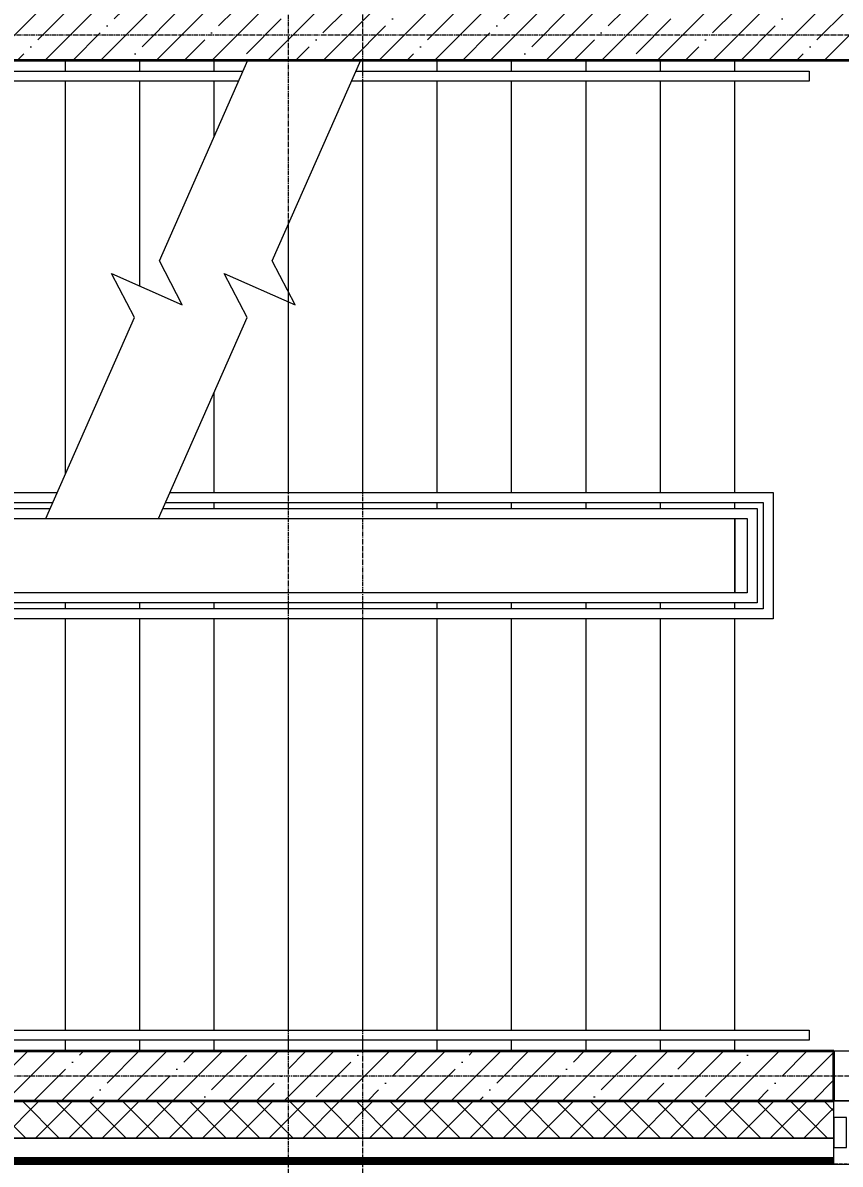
# Model space of a CAD drawing. Header units: millimetres. Extents: x -231292 to 573618, y -153144 to 564035.
# Drawn here: x 148057 to 151354, y 365846 to 370452 of the extents above; entities that cross this region are included whole.
import ezdxf
from ezdxf import colors
from ezdxf.entities.mleader import LeaderData, LeaderLine
from ezdxf.math import Vec2, Vec3

# ---------------------------------------------------------------- set-up
doc = ezdxf.new("R2010")
doc.units = ezdxf.units.MM
doc.linetypes.add('CENTER2', pattern=[28.575, 19.05, -3.175, 3.175, -3.175])
doc.linetypes.add('DASHED', pattern=[19.05, 12.7, -6.35])
doc.layers.get('0').update_dxf_attribs({"color": 250})
for name, color, linetype, lineweight in [('A-Wall_Материал_Газоблок_Контур', 250, 'Continuous', 0), ('АР_Окна', 250, 'Continuous', 5), ('АР_Проем', 250, 'Continuous', 0), ('АР_Стены ЖБ', 250, 'Continuous', 35), ('АР_Тонкая', 250, 'Continuous', 5), ('АР_Утеплитель', 250, 'Continuous', 0), ('АР_Ф_ЛК', 250, 'Continuous', 5), ('АР_Штриховка', 250, 'Continuous', 0), ('КМ_Фахверки', 250, 'Continuous', 80), ('Марка окна', 250, 'Continuous', 0), ('РД_Оси_100', 250, 'Continuous', 0)]:
    doc.layers.add(name, color=color, linetype=linetype, lineweight=lineweight)
doc.layers.add('АР_Делит', color=250, linetype='Continuous', lineweight=0, plot=False)
doc.styles.add('style1', font='ARIALN.TTF')

# ---------------------------------------------------------------- blocks, each defined once
blk = doc.blocks.new('ЛК_4000х8500_2эт')
at = {"color": 5}
for points in [[(6300, 3915), (2100, 3915), (2100, 3955), (6600, 3955), (6600, 3915), (6300, 3915)], [(3928.6, 45), (2100, 45), (2100, 85), (3946.2, 85)], [(4401.1, 85), (6600, 85), (6600, 45), (4383.4, 45)]]:
    blk.add_lwpolyline(points, dxfattribs=at)
at = {"layer": 'АР_Делит'}
blk.add_lwpolyline([(-200, 4000), (8300, 4000), (8300, 0), (-200, 0)], close=True, dxfattribs=at)
at = {"layer": 'АР_Ф_ЛК', "color": 5}
for p, q in [((2400, 4000), (2400, 3955)), ((2700, 4000), (2700, 3955)), ((3000, 4000), (3000, 3955)), ((3300, 4000), (3300, 3955)), ((3600, 4000), (3600, 3955)), ((3900, 4000), (3900, 3955)), ((4200, 4000), (4200, 3955)), ((4500, 4000), (4500, 3955)), ((4800, 4000), (4800, 3955)), ((5100, 4000), (5100, 3955)), ((2400, 3915), (2400, 2255)), ((2700, 3915), (2700, 2255)), ((3000, 3915), (3000, 2255)), ((3300, 3915), (3300, 2255)), ((3600, 3915), (3600, 2255)), ((3900, 3915), (3900, 2255)), ((4200, 3915), (4200, 2255)), ((4500, 3915), (4500, 2255)), ((4800, 3915), (4800, 2255)), ((5100, 3915), (5100, 2255)), ((2400, 2215), (2400, 2190)), ((2700, 2215), (2700, 2190)), ((3000, 2215), (3000, 2190)), ((3300, 2215), (3300, 2190)), ((3600, 2215), (3600, 2190)), ((3900, 2215), (3900, 2190)), ((4200, 2215), (4200, 2190)), ((4500, 2215), (4500, 2190)), ((4800, 2215), (4800, 2190)), ((5100, 2215), (5100, 2190)), ((2400, 2150), (2400, 1850)), ((2400, 1810), (2400, 1785)), ((2700, 1810), (2700, 1785)), ((3000, 1810), (3000, 1785)), ((3300, 1810), (3300, 1785)), ((3600, 1810), (3600, 1785)), ((3900, 1810), (3900, 1785)), ((4200, 1810), (4200, 1785)), ((4500, 1810), (4500, 1785)), ((2400, 1745), (2400, 85)), ((2700, 1745), (2700, 85)), ((3000, 1745), (3000, 85)), ((3300, 1745), (3300, 85)), ((3600, 1745), (3600, 85)), ((3900, 1745), (3900, 85)), ((4200, 1745), (4200, 660.7)), ((4500, 1745), (4500, 1341.4)), ((5100, 1670.8), (5100, 85)), ((4800, 912.3), (4800, 85)), ((4500, 309.5), (4500, 85)), ((2400, 45), (2400, 0)), ((2700, 45), (2700, 0)), ((3000, 45), (3000, 0)), ((3300, 45), (3300, 0)), ((3600, 45), (3600, 0)), ((3900, 45), (3900, 0)), ((4500, 45), (4500, 0)), ((4800, 45), (4800, 0)), ((5100, 45), (5100, 0))]:
    blk.add_line(p, q, dxfattribs=at)
at = {"layer": 'АР_Ф_ЛК'}
for points in [[(6300, 3085, 0, 150, 0), (5833.8, 3085, 0, 0, 0), (2400, 3085, 0, 0, 0)], [(2400, 915, 0, 150, 0), (2866.2, 915, 0, 0, 0), (4200, 915, 0, 0, 0)], [(4921.5, 915, 0, 150, 0), (5387.8, 915, 0, 0, 0), (6300, 915, 0, 0, 0)]]:
    blk.add_lwpolyline(points, format="xyseb", dxfattribs=at)
at = {"layer": 'АР_Ф_ЛК', "color": 5}
for points in [[(4677.9, 1745), (2245, 1745), (2245, 2255), (6455, 2255), (6455, 1745), (5132.7, 1745)], [(4695.5, 1785), (2285, 1785), (2285, 2215), (6415, 2215), (6415, 1785), (5150.3, 1785)], [(4706.5, 1810), (2310, 1810), (2310, 2190), (6390, 2190), (6390, 1810), (5161.3, 1810)]]:
    blk.add_lwpolyline(points, dxfattribs=at)
for points in [[(2350, 2150), (6350, 2150), (6350, 1850), (2350, 1850)], [(2400, 2150), (6300, 2150), (6300, 1850), (2400, 1850)]]:
    blk.add_lwpolyline(points, close=True, dxfattribs=at)
at = {"layer": 'АР_Ф_ЛК', "lineweight": 0}
for points in [[(4724.2, 1850), (4366.9, 1039.4), (4459.5, 862), (4173.5, 988), (4266.1, 810.6), (3908.8, 0)], [(5179, 1850), (4821.7, 1039.4), (4914.3, 862), (4628.3, 988), (4720.9, 810.6), (4363.6, 0)]]:
    blk.add_lwpolyline(points, dxfattribs=at)
blk = doc.blocks.new('_DotSmall')
at = {"color": 0, "linetype": 'ByBlock', "const_width": 0.5}
blk.add_lwpolyline([(-0.0625, 0, 1), (0.0625, 0, 1)], format="xyb", close=True, dxfattribs=at)
blk = doc.blocks.new('СОШ_2200_АР_ОСИ_М100_28.05.24')
at = {"layer": 'АР_Делит', "color": 5, "linetype": 'DASHED'}
blk.add_lwpolyline([(114955, 135155), (114955, -355), (93595.036, -355), (93595.036, 13855), (94145, 13855), (94145, 68320), (66055, 68320), (66055, 13857.73), (83455, 13857.73), (83455, -355), (45245, -355), (45245, 13145), (44695, 13145), (44695, 26755), (45245, 26755), (45245, 68320), (20455, 68320), (20455, 26755), (27955, 26755), (27955, 13145), (-355, 13145), (-355, 100855), (37145, 100855), (37145, 129155)], dxfattribs=at)
at = {"layer": 'РД_Оси_100', "linetype": 'CENTER2'}
for p, q in [((119910, 4200), (94200, 4200)), ((119910, 0), (94200, 0))]:
    blk.add_line(p, q, dxfattribs=at)
for points in [[(98700, -6194.98), (98700, 139538.679), (98550, 139938.679)], [(99000, -6195.83), (99000, 139538.679), (99150, 139938.679)]]:
    blk.add_lwpolyline(points, dxfattribs=at)

msp = doc.modelspace()

# ---------------------------------------------------------------- hatches: boundary and pattern name
at = {"layer": 'АР_Штриховка', "linetype": 'Continuous', "lineweight": 5}
h = msp.add_hatch(dxfattribs=at)
h.set_pattern_fill('ANSI35', color=256, scale=25, style=0)
h.set_pattern_definition([(45, (50428.77, 366201.75), (-112.2532, 112.2532), []), (45, (50541.02, 366201.75), (-112.2532, 112.2532), [198.4375, -39.6875, 0, -39.6875])])
h.paths.add_polyline_path([(145028.768, 370501.753), (144978.768, 370368.419), (145028.768, 370301.753), (146728.768, 370301.753), (146795.434, 370451.753), (146728.768, 370501.753)], flags=0)
h.paths.add_polyline_path([(146928.768, 370501.753), (146795.434, 370451.753), (146728.768, 370301.753), (153528.768, 370301.753), (153728.768, 370501.753)], flags=0)

# ---------------------------------------------------------------- linework, layer by layer
at = {"layer": 'АР_Стены ЖБ', "linetype": 'Continuous', "lineweight": 35}
msp.add_line((145028.768, 370301.753), (153528.768, 370301.753), dxfattribs=at)
at = {"layer": 'КМ_Фахверки', "lineweight": 5}
msp.add_lwpolyline([(96278.918, 457251.752), (165128.768, 457251.753), (165128.768, 366101.753), (95928.768, 366101.753), (95928.768, 434726.753), (96278.918, 434726.753), (96278.918, 457251.752)], dxfattribs=at)

# ---------------------------------------------------------------- block references
at = {"layer": 'АР_Ф_ЛК', "rotation": 180}
msp.add_blockref('ЛК_4000х8500_2эт', (153328.768, 370301.753), dxfattribs=at)

# ---------------------------------------------------------------- next in the draw order: leaders
at = {"layer": 'Марка окна', "lineweight": 0, "ltscale": 20}
ml = msp.add_multileader_mtext('Standard', dxfattribs=at)
ml.set_content('+16.200\\P+13.500', color=256, style='style1')
ml.set_leader_properties(color=256, linetype='ByLayer', lineweight=-1)
ml.set_arrow_properties(name='DOTSMALL')
ml.build(insert=Vec2(0, 0))
ml.multileader.update_dxf_attribs({"text_left_attachment_type": 6, "text_right_attachment_type": 6, "dogleg_length": 200, "arrow_head_size": 250})
ctx = ml.context
ctx.base_point, ctx.char_height, ctx.arrow_head_size, ctx.landing_gap_size, ctx.plane_origin = Vec3(151058.978, 364320.848), 250, 250, 0, Vec3(150812.79, 363636.321)
ctx.left_attachment, ctx.right_attachment = 6, 6
notes = []
notes.append((ctx, [(0, (1, 1, 0), (152492.89, 364320.848), (-1, 0), 420.441, [(0, [(152493.082, 366237.731)], 0, [])])]))
ctx.mtext.insert, ctx.mtext.line_spacing_factor, ctx.mtext.flow_direction = Vec3(151058.978, 364620.848), 0.96, 5
ctx.mtext.has_bg_fill, ctx.mtext.bg_color, ctx.mtext.bg_scale_factor, ctx.mtext.bg_transparency, ctx.mtext.use_window_bg_color = 1, -1027028792, 1.5, 0, 1
for ctx, leaders in notes:
    for number, flags, end, landing, length, lines in leaders:
        leader = LeaderData()
        leader.index, (leader.has_last_leader_line, leader.has_dogleg_vector, leader.attachment_direction) = number, flags
        leader.last_leader_point, leader.dogleg_vector, leader.dogleg_length = Vec3(end), Vec3(landing), length
        for number, points, colour, breaks in lines:
            line = LeaderLine()
            line.index, line.vertices, line.color, line.breaks = number, Vec3.list(points), colors.encode_raw_color(colour), breaks
            leader.lines.append(line)
        ctx.leaders.append(leader)

# ---------------------------------------------------------------- next in the draw order: hatches: boundary and pattern name
at = {"layer": 'АР_Штриховка', "linetype": 'Continuous', "lineweight": 5}
h = msp.add_hatch(dxfattribs=at)
h.set_pattern_fill('ANSI35', color=256, scale=25, style=0)
h.set_pattern_definition([(45, (50428.77, 366201.75), (-112.2532, 112.2532), []), (45, (50541.02, 366201.75), (-112.2532, 112.2532), [198.4375, -39.6875, 0, -39.6875])])
h.paths.add_polyline_path([(153728.768, 366101.753), (153528.768, 366301.753), (152828.768, 366301.753), (152828.768, 366101.753)], flags=0)
h.paths.add_polyline_path([(151328.768, 366101.753), (151328.768, 366301.753), (145028.768, 366301.753), (144828.768, 366101.753)], flags=0)
at = {"layer": 'АР_Штриховка', "linetype": 'Continuous', "lineweight": 0}
h = msp.add_hatch(dxfattribs=at)
h.set_pattern_fill('ANSI37', color=256, scale=30, style=0)
h.set_pattern_definition([(45, (50428.77, 366201.75), (-67.35192, 67.35192), []), (135, (50428.77, 366201.75), (-67.35192, -67.35192), [])])
h.paths.add_polyline_path([(153728.768, 365951.753), (153728.768, 366101.753), (152828.768, 366101.753), (152828.768, 365951.753)], flags=0)
h.paths.add_polyline_path([(151328.768, 365951.753), (151328.768, 366101.753), (144278.768, 366101.753), (144278.768, 365951.753)], flags=0)
h = msp.add_hatch(dxfattribs=at)
h.set_pattern_fill('_U', color=256, style=0, pattern_type=0)
h.set_pattern_definition([(360, (50428.7677, 366201.7525), (3e-17, 1), [])])
h.paths.add_polyline_path([(153728.768, 365846.753), (153728.768, 365871.753), (152828.768, 365871.753), (152828.768, 365846.753)], flags=0)
h.paths.add_polyline_path([(151328.768, 365846.753), (151328.768, 365871.753), (144278.768, 365871.753), (144278.768, 365846.753)], flags=0)

# ---------------------------------------------------------------- next in the draw order: linework, layer by layer
at = {"layer": 'A-Wall_Материал_Газоблок_Контур', "linetype": 'Continuous', "lineweight": 0}
for p, q in [((152828.768, 366101.753), (151328.768, 366101.753)), ((151328.768, 365846.753), (152828.768, 365846.753))]:
    msp.add_line(p, q, dxfattribs=at)
at = {"layer": 'АР_Окна', "linetype": 'Continuous', "lineweight": 5}
for p, q in [((151328.768, 366101.753), (152828.768, 366101.753)), ((151328.768, 365846.753), (152828.768, 365846.753))]:
    msp.add_line(p, q, dxfattribs=at)
msp.add_lwpolyline([(151378.768, 366034.253), (151328.768, 366034.253), (151328.768, 365914.253), (151378.768, 365914.253)], close=True, dxfattribs=at)
at = {"layer": 'АР_Проем', "linetype": 'Continuous', "lineweight": 0}
for p, q in [((152828.768, 366301.753), (151328.768, 366301.753)), ((152828.768, 366101.753), (151328.768, 366101.753))]:
    msp.add_line(p, q, dxfattribs=at)
at = {"layer": 'АР_Стены ЖБ', "linetype": 'Continuous', "lineweight": 35}
for p, q in [((151328.768, 366301.753), (145028.768, 366301.753)), ((151328.768, 366101.753), (151328.768, 366301.753)), ((144828.768, 366101.753), (151328.768, 366101.753))]:
    msp.add_line(p, q, dxfattribs=at)
at = {"layer": 'АР_Тонкая', "linetype": 'Continuous', "lineweight": 5}
for p, q in [((151328.768, 365951.753), (144278.768, 365951.753)), ((151328.768, 365846.753), (151328.768, 365951.753)), ((144278.768, 365871.753), (151328.768, 365871.753)), ((151328.768, 365871.753), (144278.768, 365871.753)), ((144278.768, 365846.753), (151328.768, 365846.753))]:
    msp.add_line(p, q, dxfattribs=at)
at = {"layer": 'АР_Утеплитель', "linetype": 'Continuous', "lineweight": 0}
for p, q in [((151328.768, 366101.753), (144278.768, 366101.753)), ((151328.768, 365951.753), (151328.768, 366101.753)), ((144278.768, 365951.753), (151328.768, 365951.753))]:
    msp.add_line(p, q, dxfattribs=at)

# ---------------------------------------------------------------- next in the draw order: block references
at = {"layer": 'РД_Оси_100'}
msp.add_blockref('СОШ_2200_АР_ОСИ_М100_28.05.24', (50428.768, 366201.753), dxfattribs=at)

doc.saveas('drawing.dxf')
